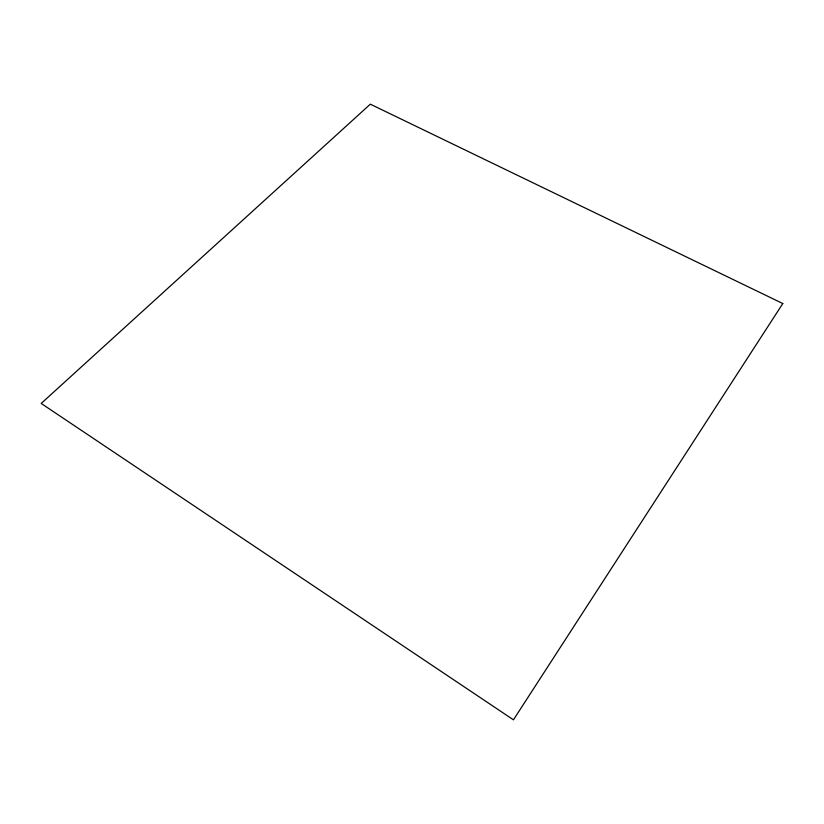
<?xml version="1.0" encoding="UTF-8"?>
<svg xmlns="http://www.w3.org/2000/svg" width="824" height="824" viewBox="0 0 824 824"><rect width="100%" height="100%" fill="white"/><g stroke="black" fill="none" stroke-linecap="round" stroke-linejoin="round"><path stroke-width="1.24" d="M782.8 303.541L513.445 719.826L41.2 403.441L370.326 104.174L782.8 303.541"/></g></svg>
